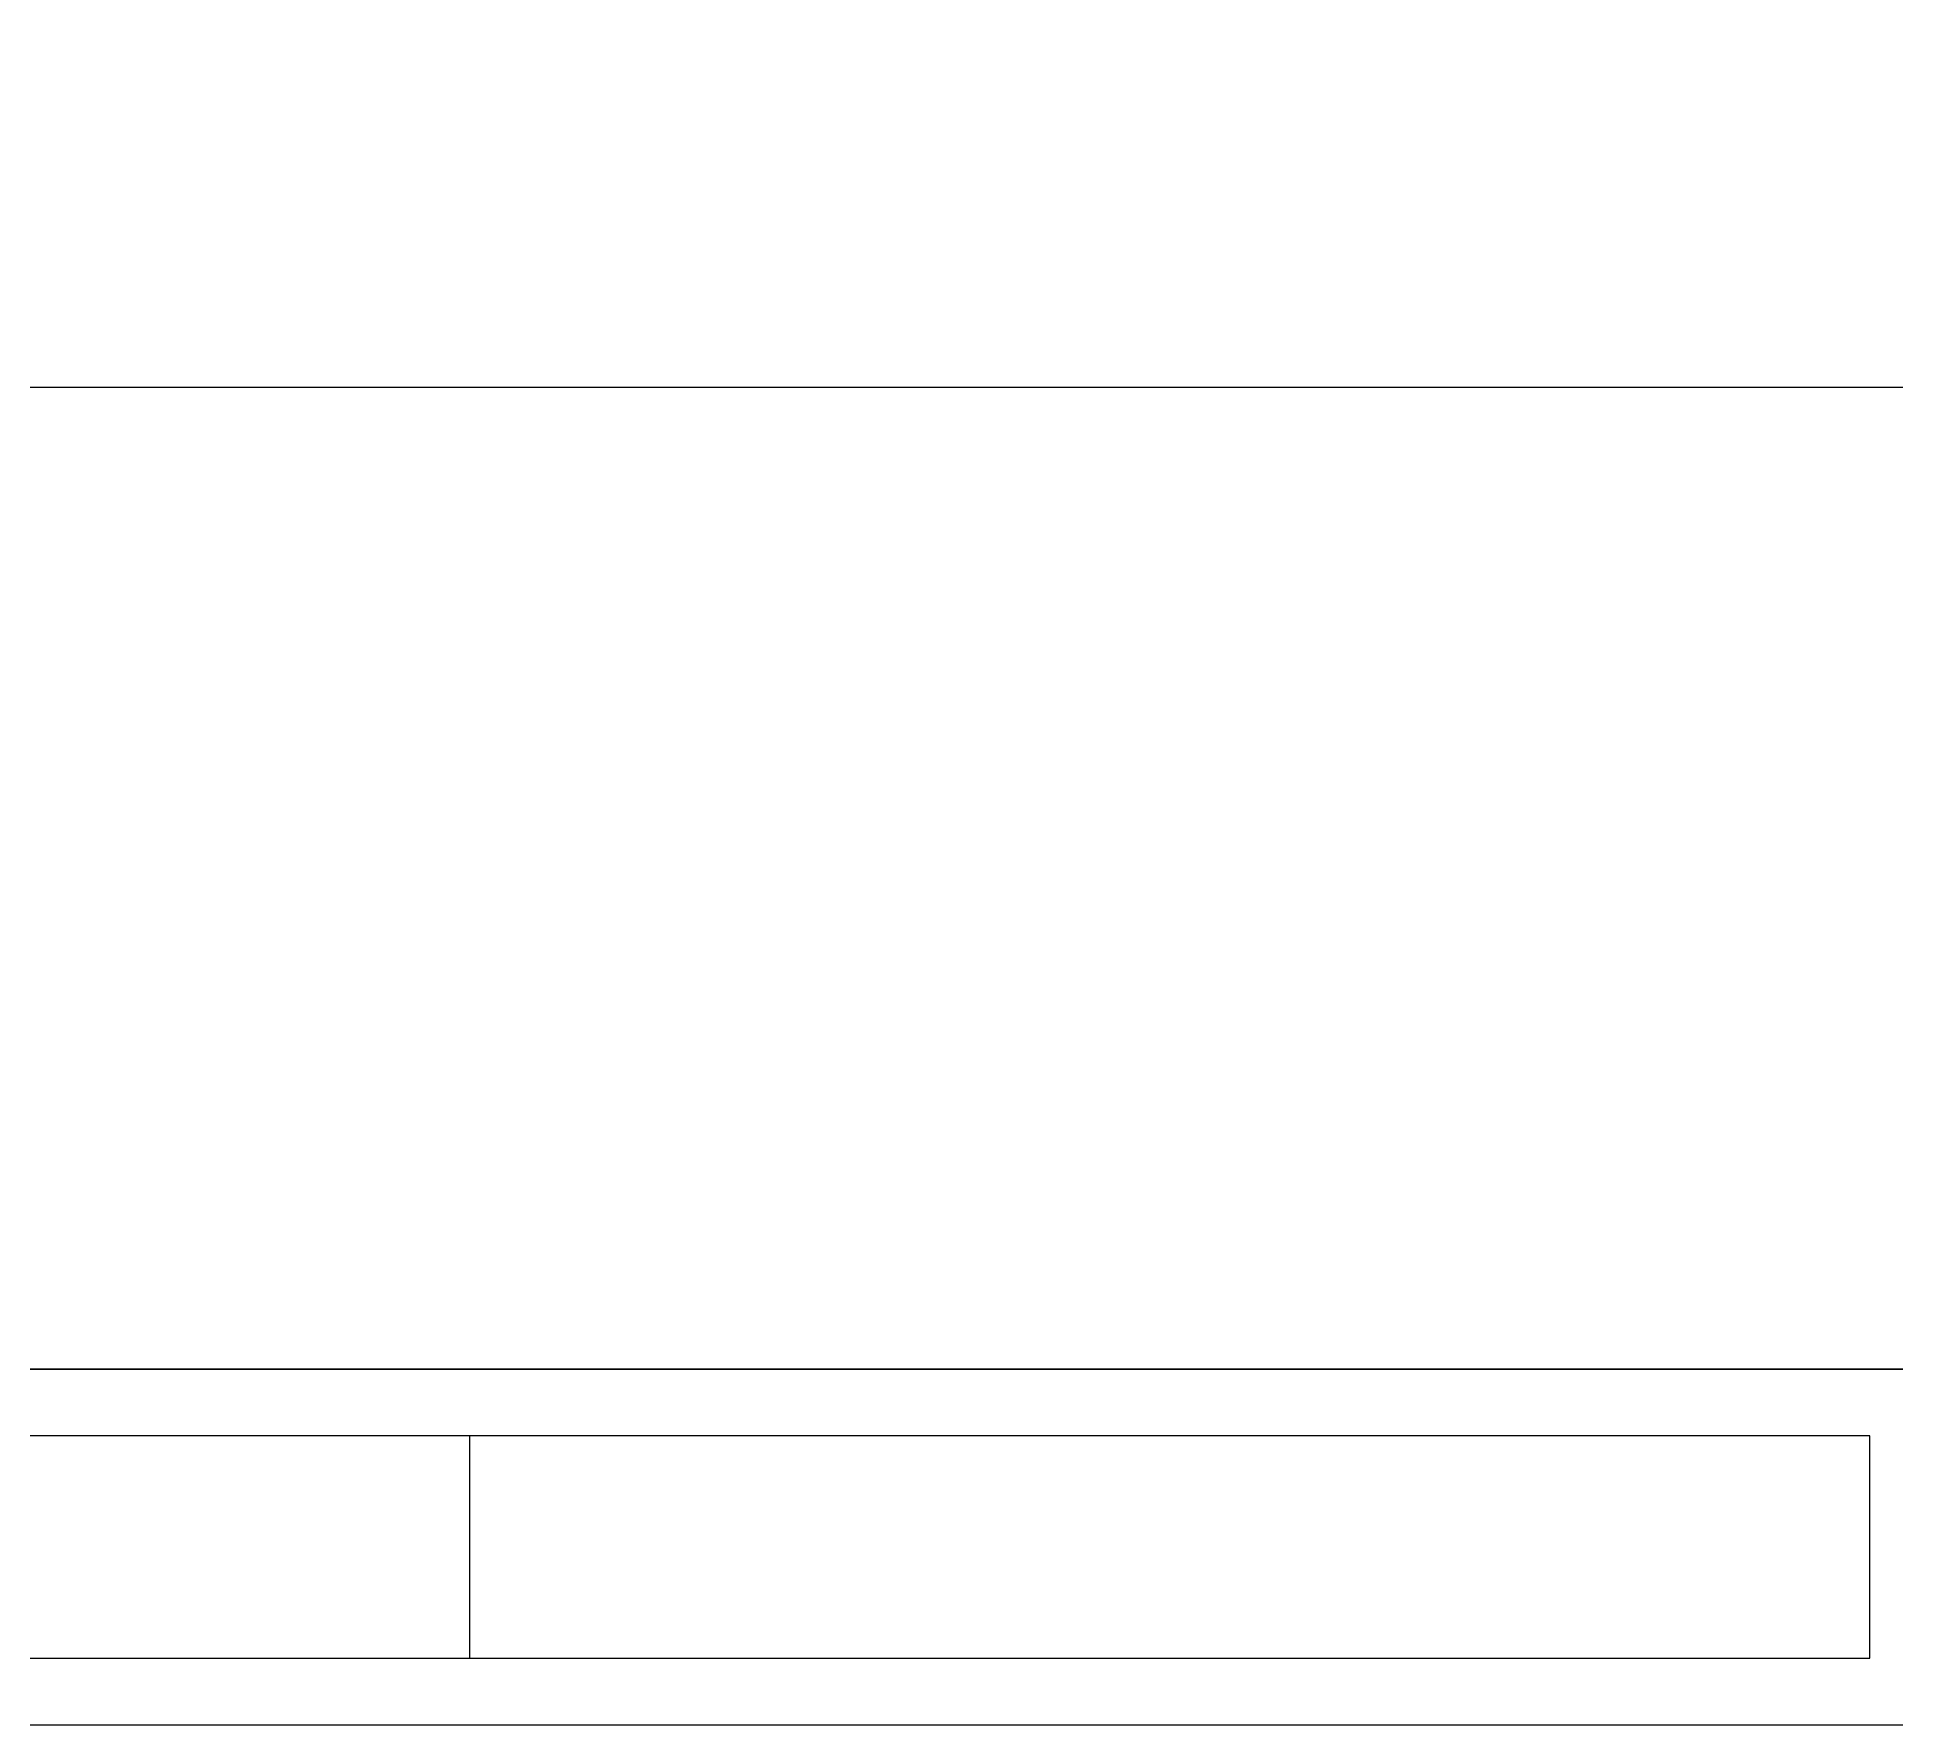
# Model space of a CAD drawing. Header units: inches. Extents: x 474 to 5633, y -332 to 1348.
# Drawn here: x 601.3 to 643.11, y 398.9 to 436.86 of the extents above; entities that cross this region are included whole.
import ezdxf

# ---------------------------------------------------------------- set-up
doc = ezdxf.new("R2010")
doc.units = ezdxf.units.IN
doc.header["$LTSCALE"] = 20
doc.header["$MEASUREMENT"] = 0
doc.layers.add('Windows', color=30, linetype='Continuous', plot=False)
doc.styles.get("Standard").update_dxf_attribs({"font": 'txt.shx', "height": 12})
doc.dimstyles.new('iut', dxfattribs={"dimtxt": 0.18, "dimasz": 2.1175, "dimexe": 0.18, "dimexo": 0.0625, "dimgap": 0.09, "dimtad": 0, "dimtih": 1, "dimtoh": 1, "dimzin": 0, "dimdsep": 46, "dimlunit": 4, "dimtxsty": 'Standard', "dimblk": 'ARCHTICK', "dimcen": 0.09, "dimadec": 0, "dimazin": 0, "dimtfac": 1, "dimtofl": 0, "dimtmove": 0, "dimatfit": 3, "dimldrblk": 'ARCHTICK', "dimfxl": 1, "dimtolj": 1, "dimtzin": 0, "dimarcsym": 0})

# ---------------------------------------------------------------- blocks, each defined once
blk = doc.blocks.new('bigger_window')
at = {"layer": 'Windows'}
blk.add_line((0, 6.5), (0, 1.5), dxfattribs=at)
for points in [[(-33, 0), (33, 0), (33, 8), (-33, 8)], [(-31.5, 1.5), (31.5, 1.5), (31.5, 6.5), (-31.5, 6.5)]]:
    blk.add_lwpolyline(points, close=True, dxfattribs=at)
blk = doc.blocks.new('_ArchTick')
at = {"color": 0, "linetype": 'ByBlock', "const_width": 0.15}
blk.add_lwpolyline([(-0.5, -0.5), (0.5, 0.5)], dxfattribs=at)
blk = doc.blocks.new('*D39')
at = {"color": 0, "lineweight": -2, "transparency": 16777216}
for p, q in [((477.026, 406.961), (477.026, 429.163)), ((1377.026, 406.961), (1377.026, 429.163)), ((477.026, 428.983), (913.936, 428.983)), ((1377.026, 428.983), (940.116, 428.983))]:
    blk.add_line(p, q, dxfattribs=at)
at = {"layer": 'Defpoints', "color": 0, "transparency": 16777216}
for p in [(1377.026, 428.983), (477.026, 406.899), (1377.026, 406.899)]:
    blk.add_point(p, dxfattribs=at)
at = {"color": 0, "lineweight": -2, "transparency": 16777216, "xscale": 2.1175, "yscale": 2.1175, "zscale": 2.1175, "rotation": 180}
blk.add_blockref('_ArchTick', (477.026, 428.983), dxfattribs=at)
at = {"color": 0, "lineweight": -2, "transparency": 16777216, "xscale": 2.1175, "yscale": 2.1175, "zscale": 2.1175}
blk.add_blockref('_ArchTick', (1377.026, 428.983), dxfattribs=at)
at = {"color": 0, "transparency": 16777216, "insert": (927.026, 428.983), "char_height": 12, "attachment_point": 5}
blk.add_mtext("\\A1;75'", dxfattribs=at)

msp = doc.modelspace()

# ---------------------------------------------------------------- linework, layer by layer
for p, q in [((521.026, 406.899), (1333.026, 406.899)), ((527.026, 398.899), (695.026, 398.899))]:
    msp.add_line(p, q)

# ---------------------------------------------------------------- block references
at = {"layer": 'Windows'}
msp.add_blockref('bigger_window', (611.026, 398.899), dxfattribs=at)

# ---------------------------------------------------------------- dimensions: what is measured, and where the dimension line sits
dim = msp.add_linear_dim(base=(1377.026, 428.983), p1=(477.026, 406.899), p2=(1377.026, 406.899), dimstyle='iut')
dim.commit()
dim.dimension.update_dxf_attribs({"geometry": '*D39', "text_midpoint": (927.026, 428.983)})

doc.saveas('drawing.dxf')
